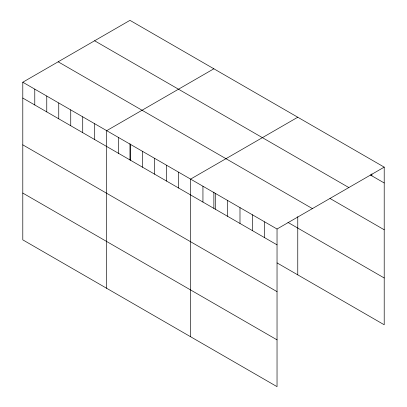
<?xml version="1.0" encoding="UTF-8"?>
<svg xmlns="http://www.w3.org/2000/svg" width="407" height="407" viewBox="0 0 407 407"><rect width="100%" height="100%" fill="white"/><g stroke="black" fill="none" stroke-linecap="round" stroke-linejoin="round"><path stroke-width="0.61" d="M22.792 82.224L277.035 229.014L277.035 386.65L22.792 239.865L22.792 82.224L129.965 20.35L384.208 167.135L384.208 324.776L277.065 262.912M213.863 68.788L106.69 130.667L106.69 288.304M297.766 117.231L190.593 179.105L190.593 336.742M277.035 229.014L384.208 167.135M370.248 174.908L384.208 182.967M94.597 40.771L348.84 187.556M329.98 198.458L384.208 229.767M58.16 61.808L312.403 208.593M287.958 222.41L384.208 277.976M22.792 98.062L277.035 244.846M22.792 144.856L277.035 291.641M22.792 193.071L277.035 339.855M371.861 173.942L371.861 175.839M297.766 216.651L297.766 274.867M264.687 221.881L264.687 237.713M252.335 214.754L252.335 230.586M239.988 207.621L239.988 223.458M227.64 200.493L227.64 216.326M215.288 193.366L215.288 209.198M213.863 192.109L213.863 208.333M202.94 186.233L202.94 202.065M178.607 172.186L178.607 188.019M166.621 165.267L166.621 181.1M154.635 158.343L154.635 174.176M142.648 151.424L142.648 167.257M130.662 144.505L130.662 160.338M129.965 143.671L129.965 159.895M118.676 137.586L118.676 153.419M94.704 123.743L94.704 139.581M82.723 116.824L82.723 132.657M70.737 109.905L70.737 125.738M58.75 102.986L58.75 118.819M46.764 96.067L46.764 111.9M34.778 89.148L34.778 104.981"/></g></svg>
